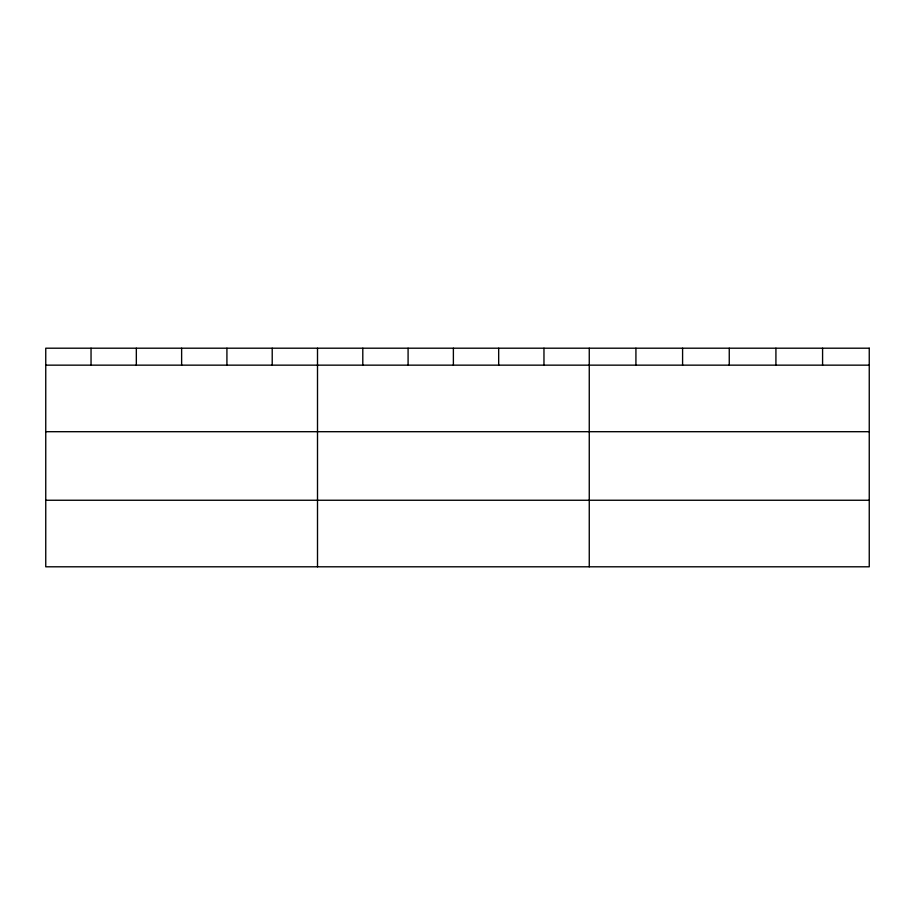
<?xml version="1.0" encoding="UTF-8"?>
<svg xmlns="http://www.w3.org/2000/svg" width="915" height="915" viewBox="0 0 915 915"><rect width="100%" height="100%" fill="white"/><g stroke="black" fill="none" stroke-linecap="round" stroke-linejoin="round"><path stroke-width="1.37" d="M45.75 365.154L869.25 365.154M45.75 431.697L869.25 431.697M45.75 500.253L869.25 500.253M822.585 348.203L822.585 365.154M775.92 348.203L775.92 365.154M729.255 348.203L729.255 365.154M682.59 348.203L682.59 365.154M635.925 348.203L635.925 365.154M589.26 348.203L589.26 566.797M543.968 348.203L543.968 365.154M498.675 348.203L498.675 365.154M453.382 348.203L453.382 365.154M408.09 348.203L408.09 365.154M362.798 348.203L362.798 365.154M317.505 348.203L317.505 566.797M272.213 348.203L272.213 365.154M226.92 348.203L226.92 365.154M181.628 348.203L181.628 365.154M136.335 348.203L136.335 365.154M91.043 348.203L91.043 365.154M869.25 348.203L45.75 348.203L45.75 566.797L869.25 566.797L869.25 348.203"/></g></svg>
